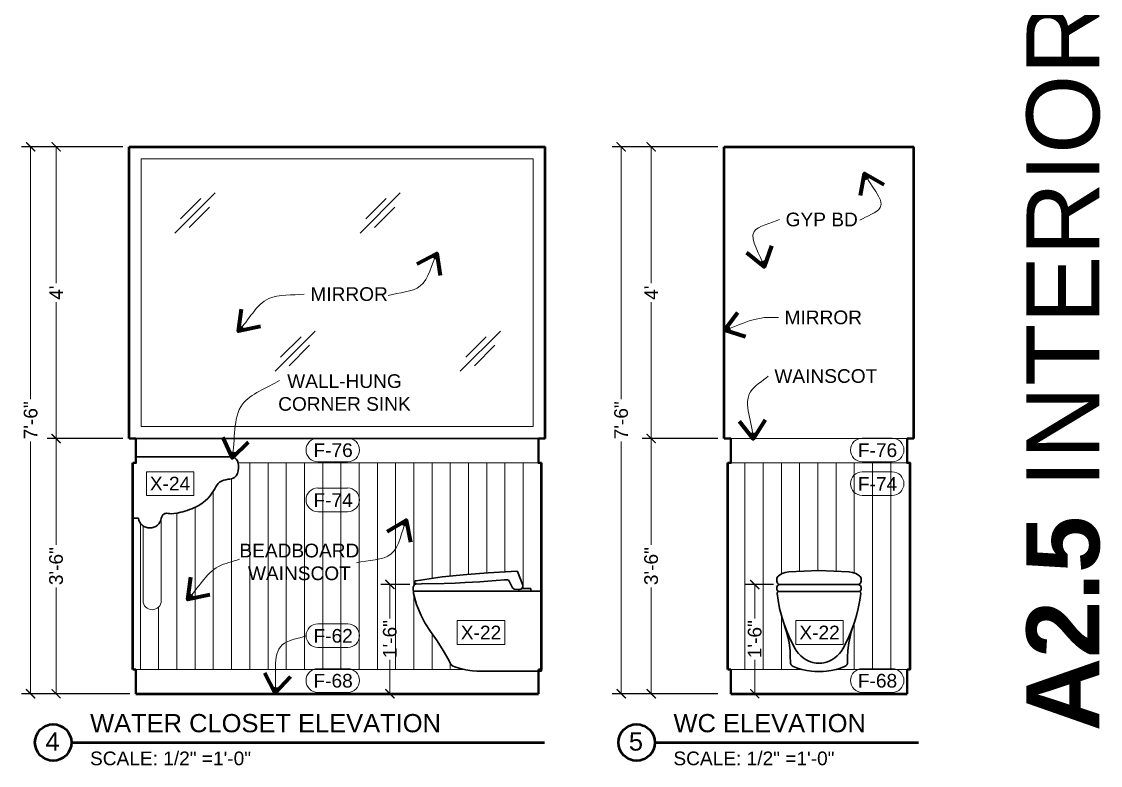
# Model space of a CAD drawing. Header units: inches. Extents: x -54 to 15382, y 469 to 41738.
# Drawn here: x 2666.3 to 2843.9, y 3610.7 to 3733.1 of the extents above; entities that cross this region are included whole.
import ezdxf

# ---------------------------------------------------------------- set-up
doc = ezdxf.new("R2010")
doc.units = ezdxf.units.IN
doc.header["$MEASUREMENT"] = 0
doc.layers.get('0').update_dxf_attribs({"lineweight": 9})
for name, color, linetype, lineweight in [('1', 7, 'Continuous', 9), ('2', 7, 'Continuous', 18), ('3', 7, 'Continuous', 30), ('4', 7, 'Continuous', 40), ('5', 7, 'Continuous', 50), ('A-DIMSx', 7, 'Continuous', 9), ('A-SYMB', 7, 'Continuous', 18), ('A-TEXTx', 7, 'Continuous', 18), ('TB-11x17', 7, 'Continuous', 50)]:
    doc.layers.add(name, color=color, linetype=linetype, lineweight=lineweight)
doc.styles.get("Standard").update_dxf_attribs({"font": 'arial.ttf'})
doc.dimstyles.get("Standard").update_dxf_attribs({"dimtxt": 3, "dimasz": 2, "dimexe": 0.03125, "dimexo": 0.0625, "dimgap": 0.03125, "dimtad": 0, "dimtoh": 1, "dimdec": 4, "dimlfac": 0.99985, "dimzin": 0, "dimdsep": 46, "dimlunit": 4, "dimtxsty": 'Standard', "dimblk": 'ARCHTICK', "dimblk1": 'ARCHTICK', "dimblk2": 'ARCHTICK', "dimcen": 0.09, "dimclrt": 256, "dimadec": 0, "dimazin": 0, "dimtfac": 1, "dimtdec": 4, "dimtofl": 0, "dimtmove": 0, "dimatfit": 3, "dimfxl": 1, "dimtolj": 1, "dimtzin": 0, "dimarcsym": 0})

# ---------------------------------------------------------------- blocks, each defined once
blk = doc.blocks.new('_ArchTick')
at = {"color": 0, "linetype": 'ByBlock', "lineweight": 0, "const_width": 0.15}
blk.add_lwpolyline([(-0.5, -0.5), (0.5, 0.5)], dxfattribs=at)
blk = doc.blocks.new('*D336')
at = {"layer": 'A-DIMSx', "color": 0, "lineweight": -2, "ltscale": 0.1}
for p, q in [((2682.98, 3664.52), (2670.48, 3664.52)), ((2684.11, 3622.52), (2670.48, 3622.52))]:
    blk.add_line(p, q, dxfattribs=at)
at = {"layer": 'A-DIMSx', "color": 0, "lineweight": 5, "ltscale": 0.1}
for p, q in [((2671.98, 3664.52), (2671.98, 3647.01)), ((2671.98, 3622.52), (2671.98, 3640.02))]:
    blk.add_line(p, q, dxfattribs=at)
at = {"layer": 'A-DIMSx', "color": 0, "lineweight": 5, "xscale": 1.5, "yscale": 1.5, "zscale": 1.5}
for p, rotation in [((2671.98, 3664.52), 90), ((2671.98, 3622.52), 270)]:
    blk.add_blockref('_ArchTick', p, dxfattribs=dict(at, rotation=rotation))
at = {"layer": 'A-DIMSx', "ltscale": 0.25, "insert": (2671.98, 3643.52), "char_height": 2.25, "attachment_point": 5, "rotation": 90}
blk.add_mtext('\\A1;3\'-6"', dxfattribs=at)
blk = doc.blocks.new('*D337')
at = {"layer": 'A-DIMSx', "color": 0, "lineweight": -2, "ltscale": 0.1}
for p, q in [((2682.98, 3712.52), (2670.48, 3712.52)), ((2682.98, 3664.52), (2670.48, 3664.52))]:
    blk.add_line(p, q, dxfattribs=at)
at = {"layer": 'A-DIMSx', "color": 0, "lineweight": 5, "ltscale": 0.1}
for p, q in [((2671.98, 3712.52), (2671.98, 3690.09)), ((2671.98, 3664.52), (2671.98, 3686.94))]:
    blk.add_line(p, q, dxfattribs=at)
at = {"layer": 'A-DIMSx', "color": 0, "lineweight": 5, "xscale": 1.5, "yscale": 1.5, "zscale": 1.5}
for p, rotation in [((2671.98, 3712.52), 90), ((2671.98, 3664.52), 270)]:
    blk.add_blockref('_ArchTick', p, dxfattribs=dict(at, rotation=rotation))
at = {"layer": 'A-DIMSx', "ltscale": 0.25, "insert": (2671.98, 3688.52), "char_height": 2.25, "attachment_point": 5, "rotation": 90}
blk.add_mtext("\\A1;4'", dxfattribs=at)
blk = doc.blocks.new('*D338')
at = {"layer": 'A-DIMSx', "color": 0, "lineweight": -2, "ltscale": 0.1}
for p, q in [((2682.98, 3712.52), (2666.29, 3712.52)), ((2684.11, 3622.52), (2666.29, 3622.52))]:
    blk.add_line(p, q, dxfattribs=at)
at = {"layer": 'A-DIMSx', "color": 0, "lineweight": 5, "ltscale": 0.1}
for p, q in [((2667.79, 3712.52), (2667.79, 3671)), ((2667.79, 3622.52), (2667.79, 3664.03))]:
    blk.add_line(p, q, dxfattribs=at)
at = {"layer": 'A-DIMSx', "color": 0, "lineweight": 5, "xscale": 1.5, "yscale": 1.5, "zscale": 1.5}
for p, rotation in [((2667.79, 3712.52), 90), ((2667.79, 3622.52), 270)]:
    blk.add_blockref('_ArchTick', p, dxfattribs=dict(at, rotation=rotation))
at = {"layer": 'A-DIMSx', "ltscale": 0.25, "insert": (2667.79, 3667.52), "char_height": 2.25, "attachment_point": 5, "rotation": 90}
blk.add_mtext('\\A1;7\'-6"', dxfattribs=at)
blk = doc.blocks.new('*D383')
at = {"layer": 'A-DIMSx', "color": 0, "lineweight": -2, "ltscale": 0.1}
for p, q in [((2780.92, 3664.52), (2768.42, 3664.52)), ((2780.92, 3622.52), (2768.42, 3622.52))]:
    blk.add_line(p, q, dxfattribs=at)
at = {"layer": 'A-DIMSx', "color": 0, "lineweight": 5, "ltscale": 0.1}
for p, q in [((2769.92, 3664.52), (2769.92, 3647.01)), ((2769.92, 3622.52), (2769.92, 3640.02))]:
    blk.add_line(p, q, dxfattribs=at)
at = {"layer": 'A-DIMSx', "color": 0, "lineweight": 5, "xscale": 1.5, "yscale": 1.5, "zscale": 1.5}
for p, rotation in [((2769.92, 3664.52), 90), ((2769.92, 3622.52), 270)]:
    blk.add_blockref('_ArchTick', p, dxfattribs=dict(at, rotation=rotation))
at = {"layer": 'A-DIMSx', "ltscale": 0.25, "insert": (2769.92, 3643.52), "char_height": 2.25, "attachment_point": 5, "rotation": 90}
blk.add_mtext('\\A1;3\'-6"', dxfattribs=at)
blk = doc.blocks.new('*D384')
at = {"layer": 'A-DIMSx', "color": 0, "lineweight": -2, "ltscale": 0.1}
for p, q in [((2780.92, 3712.52), (2768.42, 3712.52)), ((2780.92, 3664.52), (2768.42, 3664.52))]:
    blk.add_line(p, q, dxfattribs=at)
at = {"layer": 'A-DIMSx', "color": 0, "lineweight": 5, "ltscale": 0.1}
for p, q in [((2769.92, 3712.52), (2769.92, 3690.09)), ((2769.92, 3664.52), (2769.92, 3686.94))]:
    blk.add_line(p, q, dxfattribs=at)
at = {"layer": 'A-DIMSx', "color": 0, "lineweight": 5, "xscale": 1.5, "yscale": 1.5, "zscale": 1.5}
for p, rotation in [((2769.92, 3712.52), 90), ((2769.92, 3664.52), 270)]:
    blk.add_blockref('_ArchTick', p, dxfattribs=dict(at, rotation=rotation))
at = {"layer": 'A-DIMSx', "ltscale": 0.25, "insert": (2769.92, 3688.52), "char_height": 2.25, "attachment_point": 5, "rotation": 90}
blk.add_mtext("\\A1;4'", dxfattribs=at)
blk = doc.blocks.new('*D385')
at = {"layer": 'A-DIMSx', "color": 0, "lineweight": -2, "ltscale": 0.1}
for p, q in [((2780.92, 3712.52), (2763.48, 3712.52)), ((2780.92, 3622.52), (2763.48, 3622.52))]:
    blk.add_line(p, q, dxfattribs=at)
at = {"layer": 'A-DIMSx', "color": 0, "lineweight": 5, "ltscale": 0.1}
for p, q in [((2764.98, 3712.52), (2764.98, 3671)), ((2764.98, 3622.52), (2764.98, 3664.03))]:
    blk.add_line(p, q, dxfattribs=at)
at = {"layer": 'A-DIMSx', "color": 0, "lineweight": 5, "xscale": 1.5, "yscale": 1.5, "zscale": 1.5}
for p, rotation in [((2764.98, 3712.52), 90), ((2764.98, 3622.52), 270)]:
    blk.add_blockref('_ArchTick', p, dxfattribs=dict(at, rotation=rotation))
at = {"layer": 'A-DIMSx', "ltscale": 0.25, "insert": (2764.98, 3667.52), "char_height": 2.25, "attachment_point": 5, "rotation": 90}
blk.add_mtext('\\A1;7\'-6"', dxfattribs=at)
blk = doc.blocks.new('CALLOUT - EQUIPMENT')
at = {"layer": 'A-SYMB', "lineweight": 20, "ltscale": 0.1}
for p, q in [((6507.92, 5642.87), (6523.51, 5642.87)), ((6507.92, 5635.08), (6507.92, 5642.87)), ((6523.51, 5635.08), (6523.51, 5642.87)), ((6523.51, 5635.08), (6507.92, 5635.08))]:
    blk.add_line(p, q, dxfattribs=at)
blk = doc.blocks.new('CALLOUT - FINISHES')
at = {"layer": 'A-SYMB', "lineweight": 20, "ltscale": 0.1}
for p, q in [((6510.71, 5650.46), (6520.5, 5650.46)), ((6520.5, 5642.67), (6510.71, 5642.67))]:
    blk.add_line(p, q, dxfattribs=at)
for centre, start, end in [((6510.71, 5646.57), 90, 270), ((6520.5, 5646.57), 270, 90)]:
    blk.add_arc(centre, 3.9, start, end, dxfattribs=at)
blk = doc.blocks.new('*D489')
at = {"layer": 'A-DIMSx', "color": 0, "lineweight": -2, "ltscale": 0.1}
for p, q in [((2790.03, 3640.49), (2785.47, 3640.49)), ((2789.98, 3622.52), (2785.47, 3622.52))]:
    blk.add_line(p, q, dxfattribs=at)
at = {"layer": 'A-DIMSx', "color": 0, "lineweight": 5, "ltscale": 0.1}
for p, q in [((2786.97, 3640.49), (2786.97, 3634.89)), ((2786.97, 3622.52), (2786.97, 3628.11))]:
    blk.add_line(p, q, dxfattribs=at)
at = {"layer": 'A-DIMSx', "color": 0, "lineweight": 5, "xscale": 1.5, "yscale": 1.5, "zscale": 1.5}
for p, rotation in [((2786.97, 3640.49), 90), ((2786.97, 3622.52), 270)]:
    blk.add_blockref('_ArchTick', p, dxfattribs=dict(at, rotation=rotation))
at = {"layer": 'A-DIMSx', "ltscale": 0.25, "insert": (2786.97, 3631.5), "char_height": 2.25, "attachment_point": 5, "rotation": 90}
blk.add_mtext('\\A1;1\'-6"', dxfattribs=at)
blk = doc.blocks.new('*D490')
at = {"layer": 'A-DIMSx', "color": 0, "lineweight": -2, "ltscale": 0.1}
for p, q in [((2730.2, 3640.52), (2725.41, 3640.52)), ((2730.21, 3622.52), (2725.41, 3622.52))]:
    blk.add_line(p, q, dxfattribs=at)
at = {"layer": 'A-DIMSx', "color": 0, "lineweight": 5, "ltscale": 0.1}
for p, q in [((2726.91, 3640.52), (2726.91, 3634.91)), ((2726.91, 3622.52), (2726.91, 3628.12))]:
    blk.add_line(p, q, dxfattribs=at)
at = {"layer": 'A-DIMSx', "color": 0, "lineweight": 5, "xscale": 1.5, "yscale": 1.5, "zscale": 1.5}
for p, rotation in [((2726.91, 3640.52), 90), ((2726.91, 3622.52), 270)]:
    blk.add_blockref('_ArchTick', p, dxfattribs=dict(at, rotation=rotation))
at = {"layer": 'A-DIMSx', "ltscale": 0.25, "insert": (2726.91, 3631.52), "char_height": 2.25, "attachment_point": 5, "rotation": 90}
blk.add_mtext('\\A1;1\'-6"', dxfattribs=at)

msp = doc.modelspace()

# ---------------------------------------------------------------- linework, layer by layer
at = {"layer": '1'}
for p, q in [((2685.9805253, 3710.5158138), (2750.4805253, 3710.5158138)), ((2685.9805253, 3666.5158138), (2685.9805253, 3710.5158138)), ((2750.4805253, 3666.5158138), (2750.4805253, 3710.5158138)), ((2751.8555253, 3660.5158138), (2701.9474594, 3660.515816)), ((2703.8555253, 3626.5158138), (2703.8555253, 3660.5158138)), ((2706.8555253, 3626.5158138), (2706.8555253, 3660.5158138)), ((2709.8555253, 3626.5158138), (2709.8555253, 3660.5158138)), ((2712.8555253, 3626.5158138), (2712.8555253, 3660.5158138)), ((2715.8555253, 3626.5158138), (2715.8555253, 3660.5158138)), ((2718.8555253, 3626.5158138), (2718.8555253, 3660.5158138)), ((2721.8555253, 3626.5158138), (2721.8555253, 3660.5158138)), ((2724.8555253, 3626.5158138), (2724.8555253, 3660.5158138)), ((2727.8555253, 3626.5158138), (2727.8555253, 3660.5158138)), ((2730.8555253, 3640.2947054), (2730.8555253, 3660.5158138)), ((2733.8555253, 3641.5088772), (2733.8555253, 3660.5158138)), ((2736.8555253, 3641.8889852), (2736.8555253, 3660.5158138)), ((2739.8555253, 3642.1842271), (2739.8555253, 3660.5158138)), ((2742.8555253, 3642.3941811), (2742.8555253, 3660.5158138)), ((2745.8555253, 3642.57038), (2745.8555253, 3660.5158138)), ((2748.8555253, 3639.858703), (2748.8555253, 3660.5158138)), ((2812.6650863, 3660.5158138), (2782.4150861, 3660.5158138)), ((2700.8555253, 3626.5158138), (2700.8555253, 3657.9049429)), ((2697.8555253, 3626.5158138), (2697.8555253, 3655.8613192)), ((2694.8555253, 3626.5158138), (2694.8555253, 3653.2018665)), ((2691.8555253, 3626.5158138), (2691.8555253, 3652.2311181)), ((2685.8555253, 3626.5158138), (2685.8555253, 3650.5820524)), ((2730.8555253, 3626.5158138), (2730.8555253, 3638.8385578)), ((2688.8555253, 3626.5158138), (2688.8555253, 3636.8027168)), ((2733.8555253, 3626.5158138), (2733.8555253, 3632.3888087)), ((2685.1055253, 3626.5158138), (2739.1685987, 3626.5158138)), ((2736.8555253, 3626.5158138), (2736.8555253, 3627.5162067)), ((2794.7962444, 3626.5158138), (2783.0400862, 3626.5158138)), ((2812.6650862, 3626.5158138), (2800.2809464, 3626.5158138))]:
    msp.add_line(p, q, dxfattribs=at)
at = {"layer": '1', "ltscale": 0.25}
for p, q in [((2691.5423764, 3698.329715), (2698.1391012, 3704.9264398)), ((2722.0366341, 3698.329715), (2728.6333589, 3704.9264398)), ((2692.4471886, 3700.6487407), (2695.8200755, 3704.0216276)), ((2693.8614022, 3699.2345272), (2697.2342891, 3702.6074141)), ((2722.9414462, 3700.6487407), (2726.3143331, 3704.0216276)), ((2724.3556598, 3699.2345272), (2727.7285467, 3702.6074141)), ((2708.0101968, 3675.5819032), (2714.6069216, 3682.178628)), ((2708.915009, 3677.900929), (2712.2878959, 3681.2738159)), ((2738.5044545, 3675.5819032), (2745.1011793, 3682.178628)), ((2739.4092667, 3677.900929), (2742.7821536, 3681.2738159)), ((2710.3292226, 3676.4867154), (2713.7021095, 3679.8596023)), ((2740.8234802, 3676.4867154), (2744.1963671, 3679.8596023)), ((2750.4805253, 3666.5158138), (2685.9805253, 3666.5158138)), ((2785.3447391, 3660.5158138), (2785.3447391, 3626.5158138)), ((2788.3447391, 3660.5158138), (2788.3447391, 3626.5158138)), ((2791.3447391, 3660.5158138), (2791.3447391, 3642.214828)), ((2794.3447391, 3660.5158138), (2794.3447391, 3642.6720392)), ((2797.3447391, 3660.5158138), (2797.3447391, 3642.7780186)), ((2800.3447391, 3660.5158138), (2800.3447391, 3642.6858411)), ((2803.3447391, 3660.5158138), (2803.3447391, 3642.3964294)), ((2806.3447391, 3660.5158138), (2806.3447391, 3626.5158139)), ((2809.3447391, 3660.5158138), (2809.3447391, 3626.5158139)), ((2791.3447391, 3635.4757117), (2791.3447391, 3626.5158138)), ((2803.3447391, 3634.1894565), (2803.3447391, 3626.5158138))]:
    msp.add_line(p, q, dxfattribs=at)
at = {"layer": '2'}
msp.add_line((2812.6650861, 3664.5158138), (2782.4150863, 3664.5158138), dxfattribs=at)
at = {"layer": '2', "ltscale": 0.25}
for p, q in [((2689.2852956, 3651.4061587), (2689.2852956, 3637.8537204)), ((2686.2852956, 3637.8537204), (2686.2852956, 3650.1554805))]:
    msp.add_line(p, q, dxfattribs=at)
msp.add_lwpolyline([(2790.5782209, 3641.3682939), (2790.5872925, 3641.3832691)], dxfattribs=at)
msp.add_arc((2687.7852956, 3637.8537204), 1.5, 180, 0, dxfattribs=at)
at = {"layer": '3', "ltscale": 0.25}
msp.add_line((2752.4805253, 3664.5158138), (2683.9805253, 3664.5158138), dxfattribs=at)
at = {"layer": '3'}
for p, q in [((2700.7081947, 3661.5158138), (2685.1055252, 3661.5158138)), ((2685.5158512, 3651.3874465), (2684.6055253, 3651.3874465)), ((2690.6829858, 3622.5158138), (2685.1055253, 3622.5158138))]:
    msp.add_line(p, q, dxfattribs=at)
at = {"layer": '3', "ltscale": 0.25}
for points in [[(2750.1137196, 3639.4266667), (2750.1137196, 3639.7413231), (2750.1110756, 3639.7798616), (2750.092682, 3639.8166488), (2750.0653544, 3639.8439764), (2750.01648, 3639.8581657), (2750.0001886, 3639.8597423), (2748.8026497, 3639.858655), (2748.7763732, 3639.8678518), (2748.7678333, 3639.8796762), (2748.7619211, 3639.8993836), (2748.7640855, 3640.0362253), (2748.7891447, 3640.1458596), (2748.7922771, 3640.2460967), (2748.7828799, 3640.3588634), (2748.7703503, 3640.4058495), (2747.9139359, 3642.6235956), (2747.8871799, 3642.6608474), (2747.8697306, 3642.674191), (2747.8327792, 3642.6803495), (2747.793775, 3642.6824024), (2743.0862347, 3642.4103272), (2739.5880632, 3642.1655089), (2735.5438605, 3641.7562492), (2731.2204016, 3641.1227835), (2731.1051237, 3641.0889906), (2731.0281416, 3641.0296503), (2730.9752165, 3640.962291), (2730.909461, 3640.7505903), (2730.909461, 3640.7104955), (2730.9551552, 3640.6802652), (2731.1979168, 3640.6920117), (2731.2018323, 3640.5158138)], [(2797.5400862, 3642.7849195), (2792.5991951, 3642.6103754), (2791.9976476, 3642.496267), (2791.4810102, 3642.2995583), (2790.8849278, 3641.9289278), (2790.7591909, 3641.8031908), (2790.6592814, 3641.6641351), (2790.590926, 3641.4719243), (2790.5808181, 3641.2253006)], [(2797.5400862, 3642.7849195), (2802.4809772, 3642.6103754), (2803.0825248, 3642.496267), (2803.5991622, 3642.2995583), (2804.1952445, 3641.9289278), (2804.3209815, 3641.8031908), (2804.4208909, 3641.6641351), (2804.4892463, 3641.4719243), (2804.4993542, 3641.2253006)], [(2748.7653426, 3640.0377112), (2748.6306491, 3639.8121778), (2748.4834259, 3639.7401324), (2748.2610249, 3639.6837491), (2748.0135647, 3639.6837491), (2747.4511401, 3639.7055591), (2747.2682075, 3639.7782309), (2747.1704763, 3639.8709502), (2747.0501919, 3640.0363414), (2746.5681681, 3641.051917), (2746.4334746, 3641.2022725), (2746.2956486, 3641.2711855), (2746.1891468, 3641.2868476), (2745.8012441, 3641.260218), (2743.0171323, 3641.0364801), (2741.7262376, 3640.9220738), (2739.3323278, 3640.8143017), (2737.6436111, 3640.7321486), (2735.8510417, 3640.6770867), (2732.1275189, 3640.586053), (2731.2052557, 3640.5595406), (2731.0909854, 3640.5294695), (2730.9827294, 3640.4813557), (2730.9025398, 3640.3991613), (2730.7548389, 3640.0710025), (2730.7372974, 3639.8905758), (2730.7398034, 3639.6525128), (2730.7823893, 3639.426926)], [(2797.5400862, 3640.5158138), (2791.9570288, 3640.5157625), (2791.0347656, 3640.4892501), (2790.9204953, 3640.459179), (2790.8122393, 3640.4110652), (2790.7320497, 3640.3288708), (2790.5843488, 3640.0007119), (2790.5782209, 3639.6633337), (2790.6895092, 3639.4796209), (2790.9315078, 3639.3529036)], [(2791.0347656, 3640.4892501), (2790.899316, 3640.5574207), (2790.8122393, 3640.6205624), (2790.7320497, 3640.7027568), (2790.5843488, 3641.0309157), (2790.5808181, 3641.2253006)], [(2797.5400862, 3640.5158138), (2803.1231435, 3640.5157625), (2804.0454068, 3640.4892501), (2804.159677, 3640.459179), (2804.267933, 3640.4110652), (2804.3481227, 3640.3288708), (2804.4958235, 3640.0007119), (2804.5019514, 3639.6633337), (2804.3906632, 3639.4796209), (2804.1486646, 3639.3529036)], [(2804.0454068, 3640.4892501), (2804.1808564, 3640.5574207), (2804.267933, 3640.6205624), (2804.3481227, 3640.7027568), (2804.4958235, 3641.0309157), (2804.4993542, 3641.2253006)], [(2751.8558717, 3639.426926), (2730.7823893, 3639.426926), (2730.8009531, 3639.0422239), (2731.2851946, 3637.23501), (2732.0482793, 3635.3985801), (2732.6612796, 3634.1763155), (2733.5894615, 3632.7632164), (2734.6708637, 3631.2414559), (2735.7123358, 3629.6332841), (2736.5920219, 3628.0602524), (2736.887594, 3627.4499957), (2736.9784338, 3627.3215669), (2737.1225245, 3627.1774762), (2737.3198663, 3627.0678419), (2737.5986506, 3626.96134), (2738.3355587, 3626.7185448), (2739.4416903, 3626.4493534), (2740.0632775, 3626.3563601), (2740.4890892, 3626.3025218), (2741.2481231, 3626.2471898), (2751.8555253, 3626.2471898), (2751.8555253, 3639.426926)], [(2797.5371046, 3639.3566355), (2790.9793424, 3639.3566355), (2790.9793424, 3639.3566355), (2790.9285262, 3639.3529036), (2790.8745058, 3639.338401), (2790.827865, 3639.3180367), (2790.7728132, 3639.2792512), (2790.7393106, 3639.2444348), (2790.7064649, 3639.1977939), (2790.674543, 3639.12023), (2790.6646893, 3639.0734249), (2790.663047, 3639.0151238), (2790.8125262, 3637.9348953), (2791.0675792, 3636.5530577), (2791.3705533, 3635.3753696), (2791.8676395, 3633.7464563), (2792.0004662, 3633.3717825), (2792.2188974, 3632.6983262), (2792.4253794, 3631.8800458), (2792.635715, 3630.9067247), (2792.7913531, 3629.6263319), (2792.8152515, 3628.5150574), (2792.8272007, 3627.7981061), (2792.8391499, 3627.5128551), (2792.941932, 3627.2828189), (2793.1279187, 3627.1017265), (2793.3187999, 3627.0038388), (2794.0079525, 3626.7467879), (2794.7274275, 3626.5314348), (2795.5252126, 3626.3503425), (2796.2967516, 3626.2369762), (2796.8410075, 3626.1939056), (2797.5385954, 3626.1721868)], [(2797.5400862, 3639.3566355), (2804.0978483, 3639.3566355), (2804.0978483, 3639.3566355), (2804.1486646, 3639.3529036), (2804.2026849, 3639.338401), (2804.2493258, 3639.3180367), (2804.3043776, 3639.2792512), (2804.3378802, 3639.2444348), (2804.3707259, 3639.1977939), (2804.4026478, 3639.12023), (2804.4125015, 3639.0734249), (2804.4141438, 3639.0151238), (2804.2646646, 3637.9348953), (2804.0096115, 3636.5530577), (2803.7066375, 3635.3753696), (2803.2095513, 3633.7464563), (2803.0767245, 3633.3717825), (2802.8582934, 3632.6983262), (2802.6518114, 3631.8800458), (2802.4414758, 3630.9067247), (2802.2858376, 3629.6263319), (2802.2619393, 3628.5150574), (2802.2499901, 3627.7981061), (2802.2380409, 3627.5128551), (2802.1352588, 3627.2828189), (2801.949272, 3627.1017265), (2801.7583909, 3627.0038388), (2801.0692382, 3626.7467879), (2800.3497633, 3626.5314348), (2799.5519781, 3626.3503425), (2798.7804391, 3626.2369762), (2798.2361833, 3626.1939056), (2797.5385954, 3626.1721868)], [(2797.5430676, 3627.5457521), (2797.4059155, 3627.5498545), (2797.0801451, 3627.5648901), (2796.7518688, 3627.6150086), (2796.506288, 3627.6726449), (2796.1286933, 3627.7801672), (2795.7559368, 3627.924258), (2795.4332988, 3628.0902756), (2794.9172713, 3628.4215033), (2794.5476471, 3628.7472737), (2794.1572035, 3629.1486533), (2793.9128757, 3629.4650265), (2793.6340913, 3629.9317552), (2792.9650586, 3631.1732822), (2792.6322403, 3631.8976515), (2792.1183296, 3633.0967765), (2791.7431633, 3634.1532185)], [(2797.5371048, 3627.5457521), (2797.6742568, 3627.5498545), (2798.0000272, 3627.5648901), (2798.3283036, 3627.6150086), (2798.5738844, 3627.6726449), (2798.951479, 3627.7801672), (2799.3242356, 3627.924258), (2799.6468736, 3628.0902756), (2800.1629011, 3628.4215033), (2800.5325252, 3628.7472737), (2800.9229689, 3629.1486533), (2801.1672967, 3629.4650265), (2801.446081, 3629.9317552), (2802.1151137, 3631.1732822), (2802.4479321, 3631.8976515), (2802.9618428, 3633.0967765), (2803.337009, 3634.1532185)]]:
    msp.add_lwpolyline(points, dxfattribs=at)
at = {"layer": '3'}
msp.add_arc((2687.3990318, 3651.7073501), 1.910159, 189.641032456, 350.927815795, dxfattribs=at)
msp.add_open_spline([(2689.2852956, 3651.4061587), (2689.6089327, 3652.3783239), (2690.3812942, 3652.1132726), (2692.0133579, 3652.1405924), (2696.9187237, 3653.809952), (2698.4915368, 3657.3245534), (2699.3311311, 3657.686981), (2701.6656863, 3657.9884473), (2702.1272064, 3659.6354898), (2701.93249, 3660.9779502), (2701.2009354, 3661.4842078), (2700.8613254, 3661.5061817), (2700.7081947, 3661.5158138)], degree=3, knots=[0, 0, 0, 0, 2.3523552079, 4.1329397382, 5.6553657339, 8.9073205254, 12.5929373338, 13.7302934128, 15.4520056356, 16.9458140655, 17.5004806525, 17.9555948109, 17.9555948109, 17.9555948109, 17.9555948109], dxfattribs=at)
at = {"layer": '4', "ltscale": 0.25}
for p, q in [((2684.6055253, 3626.5158138), (2685.1055253, 3626.5158138)), ((2685.1055253, 3626.5158138), (2685.1055253, 3622.5158138)), ((2751.8555253, 3626.5158138), (2751.3555253, 3626.5158138)), ((2751.3555253, 3626.5158138), (2751.3555253, 3622.5158138)), ((2782.5400862, 3626.5158138), (2783.0400862, 3626.5158138)), ((2783.0400862, 3626.5158138), (2783.0400862, 3622.5158138)), ((2812.5400862, 3626.5158138), (2812.0400862, 3626.5158138)), ((2812.0400862, 3626.5158138), (2812.0400862, 3622.5158138))]:
    msp.add_line(p, q, dxfattribs=at)
for points in [[(2683.9805253, 3664.5158138), (2685.1055253, 3664.5158138), (2685.1055252, 3660.5158138), (2684.6055253, 3660.5158138)], [(2752.4805253, 3664.5158138), (2751.3555252, 3664.5158138), (2751.3555253, 3660.5158138), (2751.8555253, 3660.5158138)], [(2781.9150862, 3664.5158138), (2783.0400863, 3664.5158138), (2783.0400861, 3660.5158138), (2782.5400862, 3660.5158138)], [(2813.1650862, 3664.5158138), (2812.0400861, 3664.5158138), (2812.0400863, 3660.5158138), (2812.5400862, 3660.5158138)]]:
    msp.add_lwpolyline(points, dxfattribs=at)
at = {"layer": '5'}
for p, q in [((2683.9805253, 3712.5158138), (2752.4805253, 3712.5158138)), ((2683.9805253, 3664.5158138), (2683.9805253, 3712.5158138)), ((2752.4805253, 3664.5158138), (2752.4805253, 3712.5158138)), ((2781.9150862, 3712.5158138), (2813.1650862, 3712.5158138)), ((2781.9150862, 3664.5158138), (2781.9150862, 3712.5158138)), ((2813.1650862, 3664.5158138), (2813.1650862, 3712.5158138)), ((2813.1650862, 3664.5158138), (2813.1650862, 3712.5158138)), ((2684.6055253, 3626.5158138), (2684.6055253, 3660.5158138)), ((2751.8555253, 3626.5158138), (2751.8555253, 3660.5158138)), ((2782.5400862, 3626.5158138), (2782.5400862, 3660.5158138)), ((2812.5400862, 3626.5158138), (2812.5400862, 3660.5158138)), ((2812.5400862, 3626.5158138), (2812.5400862, 3660.5158138)), ((2685.1055253, 3622.5158138), (2751.3555253, 3622.5158138)), ((2783.0400862, 3622.5158138), (2812.0400862, 3622.5158138))]:
    msp.add_line(p, q, dxfattribs=at)
at = {"layer": '5', "ltscale": 0.1}
for p, q in [((2674.5000785, 3614.5008975), (2752.3758952, 3614.5008975)), ((2770.5230816, 3614.5008975), (2813.9306934, 3614.5008975))]:
    msp.add_line(p, q, dxfattribs=at)
for centre in [(2671.5000785, 3614.5008975), (2767.5230816, 3614.5008975)]:
    msp.add_circle(centre, 3, dxfattribs=at)

# ---------------------------------------------------------------- block references
at = {"layer": '2', "ltscale": 0.25, "xscale": 0.5, "yscale": 0.5, "zscale": 0.5}
for name, p in [('CALLOUT - FINISHES', (-540.2856473, 839.3459135)), ('CALLOUT - FINISHES', (-450.6806953, 839.3459135)), ('CALLOUT - EQUIPMENT', (-567.1268389, 837.6158143)), ('CALLOUT - FINISHES', (-450.6806953, 833.7998279)), ('CALLOUT - FINISHES', (-540.2856473, 831.1465511)), ('CALLOUT - FINISHES', (-540.2821572, 808.7971015)), ('CALLOUT - EQUIPMENT', (-515.9435623, 813.1136934)), ('CALLOUT - EQUIPMENT', (-460.2184798, 813.1136934)), ('CALLOUT - FINISHES', (-540.2856473, 801.4065887)), ('CALLOUT - FINISHES', (-450.6806953, 801.4065887))]:
    msp.add_blockref(name, p, dxfattribs=at)

# ---------------------------------------------------------------- texts
at = {"ltscale": 0.5, "insert": (2837.7789525, 3731.3797027), "char_height": 12, "attachment_point": 5, "rotation": 90}
msp.add_mtext('{\\fArial|b1|i0|c0|p34;A2.5\\fArial|b0|i0|c1|p0; INTERIOR ELEVATIONS}', dxfattribs=at)
at = {"ltscale": 0.1, "char_height": 3}
for s, insert, width, attachment_point in [('{WATER CLOSET ELEVATION }', (2677.5750019, 3619.1864742), 156.107329603, 1), ('{WC ELEVATION }', (2773.598005, 3619.1864742), 156.107329603, 1), ('{4}', (2671.3941561, 3614.6482025), 5.575289045, 5), ('{5}', (2767.4171592, 3614.6482025), 5.575289045, 5)]:
    msp.add_mtext(s, dxfattribs=dict(at, insert=insert, width=width, attachment_point=attachment_point))
at = {"layer": 'A-SYMB', "ltscale": 0.5, "char_height": 2.25, "width": 1.821971046, "attachment_point": 5}
for s, insert in [('{F-76}', (2717.5718921, 3662.5867042)), ('{F-76}', (2807.1768441, 3662.5867042)), ('{X-24}', (2690.7307004, 3657.1019236)), ('{F-74}', (2807.1768441, 3657.0406187)), ('{F-74}', (2717.5718921, 3654.3873419)), ('{F-62}', (2717.5753821, 3632.0378922)), ('{X-22}', (2741.913977, 3632.5998027)), ('{X-22}', (2797.6390595, 3632.5998027)), ('{F-68}', (2717.5718921, 3624.6473795)), ('{F-68}', (2807.1768441, 3624.6473795))]:
    msp.add_mtext(s, dxfattribs=dict(at, insert=insert))
at = {"layer": 'A-TEXTx', "ltscale": 0.25, "char_height": 2.25}
for s, insert, attachment_point in [('{GYP BD}', (2792.0540987, 3700.5480064), 4), ('{MIRROR}', (2713.8309703, 3688.2754542), 4), ('{MIRROR}', (2791.8737492, 3684.4428677), 4), ('{WAINSCOT}', (2790.1990009, 3674.7878882), 4), ('{WALL-HUNG\\PCORNER SINK}', (2719.440328, 3672.0719939), 5), ('{BEADBOARD\\PWAINSCOT}', (2712.0182278, 3644.1992033), 5)]:
    msp.add_mtext(s, dxfattribs=dict(at, insert=insert, attachment_point=attachment_point))
at = {"layer": 'TB-11x17', "ltscale": 0.5, "char_height": 2.25, "width": 36.538089978, "attachment_point": 1}
for insert in [(2677.5592751, 3613.0118138), (2773.5822782, 3613.0118138)]:
    msp.add_mtext('{SCALE: 1/2" =1\'-0"}', dxfattribs=dict(at, insert=insert))

# ---------------------------------------------------------------- dimensions: what is measured, and where the dimension line sits
at = {"layer": 'A-DIMSx', "ltscale": 0.1}
for base, p1, p2, picture, middle in [((2667.7947779, 3712.5158138), (2685.1055253, 3622.5158138), (2683.9805253, 3712.5158138), '*D338', (2667.7947779, 3667.5158138)), ((2671.9805253, 3712.5158138), (2683.9805253, 3664.5158138), (2683.9805253, 3712.5158138), '*D337', (2671.9805253, 3688.5158138)), ((2764.9789641, 3712.5158138), (2781.9150862, 3622.5158138), (2781.9150862, 3712.5158138), '*D385', (2764.9789641, 3667.5158138)), ((2769.9150862, 3712.5158138), (2781.9150862, 3664.5158138), (2781.9150862, 3712.5158138), '*D384', (2769.9150862, 3688.5158138)), ((2671.9805253, 3622.5158138), (2683.9805253, 3664.5158138), (2685.1055253, 3622.5158138), '*D336', (2671.9805253, 3643.5158138)), ((2769.9150862, 3622.5158138), (2781.9150862, 3664.5158138), (2781.9150862, 3622.5158138), '*D383', (2769.9150862, 3643.5158138)), ((2726.9112759, 3622.5158138), (2731.2018323, 3640.5158138), (2731.2052557, 3622.5158138), '*D490', (2726.9112759, 3631.5158138)), ((2786.9651693, 3622.5158138), (2791.0347656, 3640.4892501), (2790.9793424, 3622.5158138), '*D489', (2786.9651693, 3631.502532))]:
    dim = msp.add_linear_dim(base=base, p1=p1, p2=p2, angle=90, dimstyle='Standard', override={"dimtxt": 2.25, "dimasz": 1.5, "dimexe": 1.5, "dimexo": 1, "dimgap": 0.5, "dimlfac": -47.9928, "dimlwd": 5}, dxfattribs=at)
    dim.commit()
    dim.dimension.update_dxf_attribs({"geometry": picture, "text_midpoint": middle})

# ---------------------------------------------------------------- leaders
at = {"layer": 'A-TEXTx', "path_type": 1, "annotation_type": 0, "has_hookline": 1}
for points, hookline_direction, text_width in [([(2805.0347343, 3708.1242045), (2807.6209847, 3702.5374803), (2804.2681638, 3700.4411698)], 1, 11.5584925), ([(2788.511646, 3692.7546087), (2786.8557861, 3698.5585324), (2791.0540987, 3700.5480064)], 0, 11.5584925), ([(2734.6475677, 3694.9724394), (2731.9239859, 3689.6233245), (2726.6586506, 3688.061089)], 1, 12.4885744), ([(2702.0028303, 3682.1814157), (2706.9830895, 3687.5447023), (2712.8309703, 3688.2754542)], 0, 12.4885744), ([(2781.9667011, 3682.3738509), (2788.5951728, 3684.4101428), (2790.8737492, 3684.4428677)], 0, 12.4885744), ([(2700.9632027, 3661.3435376), (2702.6418763, 3670.1606593), (2708.7614611, 3674.076243)], 0, 21.6681446), ([(2786.7281204, 3664.4718513), (2786.2711568, 3672.2078163), (2789.1990009, 3674.7878882)], 0, 16.8366303), ([(2729.6083118, 3651.0805964), (2727.1488342, 3645.5470737), (2721.4211007, 3644.0498549)], 1, 19.3398704), ([(2693.6767315, 3638.0399667), (2698.7221888, 3643.4684515), (2702.1702538, 3644.6414388)], 0, 19.3398704), ([(2708.0079222, 3622.6226969), (2709.1853709, 3630.5613826), (2713.1235173, 3632.0809219)], 0, 19.3398704)]:
    msp.add_leader(points, dimstyle='Standard', override={"dimasz": 3, "dimgap": 1, "dimldrblk": 'Open90', "dimlwd": 65535}, dxfattribs=dict(at, hookline_direction=hookline_direction, text_width=text_width))

doc.saveas('drawing.dxf')
